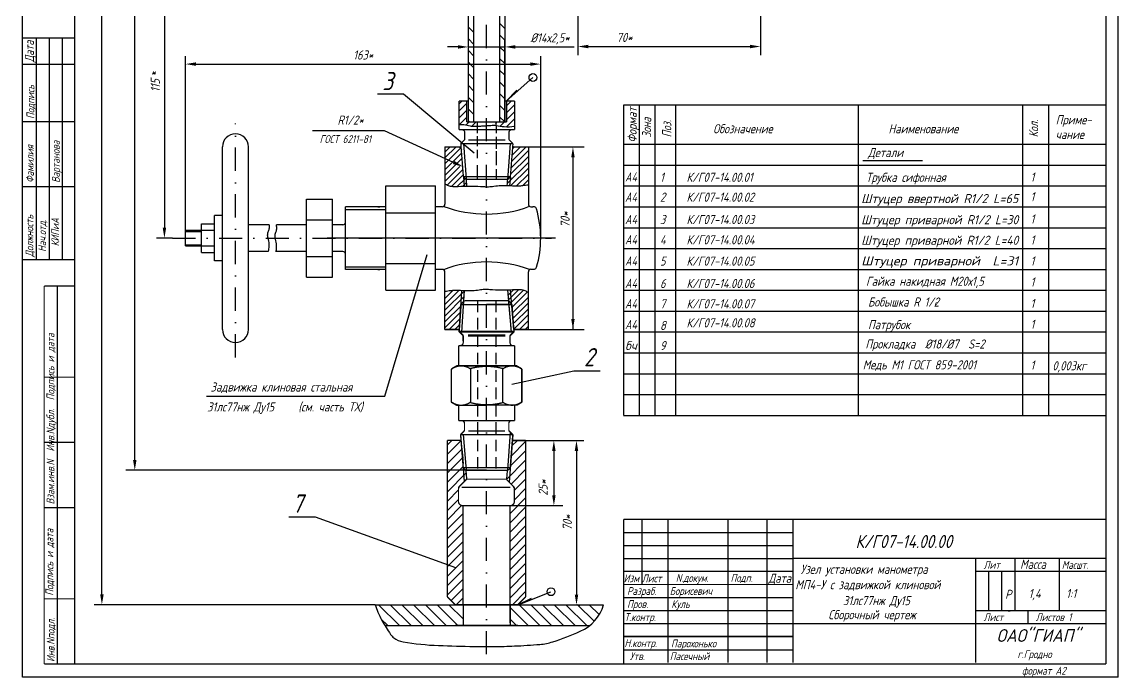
# Model space of a CAD drawing. Extents: x 780 to 2097, y 994 to 1592.
# Drawn here: x 780 to 1200.3, y 994.6 to 1245.8 of the extents above; entities that cross this region are included whole.
import ezdxf
from ezdxf.enums import TextEntityAlignment as Align

# ---------------------------------------------------------------- set-up
doc = ezdxf.new("R2010")
doc.units = 0
doc.header["$LTSCALE"] = 0.7
doc.header["$MEASUREMENT"] = 0
doc.linetypes.add('DASHDOT', pattern=[25.4, 12.7, -6.35, 0, -6.35])
doc.linetypes.add('HIDDEN', pattern=[9.525, 6.35, -3.175])
doc.layers.get('0').update_dxf_attribs({"linetype": 'CONTINUOUS'})
doc.layers.get('DEFPOINTS').update_dxf_attribs({"linetype": 'CONTINUOUS'})
doc.styles.add('ROMANC', font='romanc', dxfattribs={"width": 0.8, "oblique": 15, "height": 3.5})
doc.dimstyles.get("Standard").update_dxf_attribs({"dimtxt": 0.18, "dimasz": 0.18, "dimexe": 0.18, "dimexo": 0.0625, "dimgap": 0.09, "dimtad": 0, "dimtih": 1, "dimtoh": 1, "dimdec": 4, "dimzin": 0, "dimdsep": 46, "dimtxsty": 'Standard', "dimcen": 0.09, "dimadec": 0, "dimazin": 0, "dimtfac": 1, "dimtdec": 4, "dimtofl": 0, "dimtmove": 0, "dimatfit": 3, "dimfxl": 0, "dimtolj": 1, "dimtzin": 0, "dimarcsym": 0})

# ---------------------------------------------------------------- blocks, each defined once
blk = doc.blocks.new('*D32')
at = {"color": 0, "linetype": 'ByBlock', "transparency": 16777216}
for p, q in [((1512.55, 1766.15), (1512.55, 1835.89)), ((1516.55, 1832.89), (1644.71, 1832.89)), ((1648.71, 1766.15), (1648.71, 1835.89))]:
    blk.add_line(p, q, dxfattribs=at)
for points in [[(1516.55, 1833.56), (1516.55, 1832.23), (1512.55, 1832.89)], [(1644.71, 1833.56), (1644.71, 1832.23), (1648.71, 1832.89)]]:
    blk.add_solid(points, dxfattribs=at)
at = {"layer": 'DEFPOINTS', "color": 0, "linetype": 'ByBlock', "transparency": 16777216}
for p in [(1648.71, 1832.89), (1512.55, 1766.15), (1648.71, 1766.15)]:
    blk.add_point(p, dxfattribs=at)
at = {"color": 0, "linetype": 'ByBlock', "transparency": 16777216, "style": 'ROMANC', "oblique": 15, "width": 0.8}
blk.add_text('163*', height=3.5, dxfattribs=at).set_placement((1580.63, 1836.39), align=Align.MIDDLE_CENTER)
blk = doc.blocks.new('*D31')
at = {"color": 0, "linetype": 'ByBlock', "transparency": 16777216}
for p, q in [((1618.95, 1883.14), (1501.46, 1883.14)), ((1504.46, 1879.14), (1504.46, 1770.15)), ((1507.53, 1766.15), (1501.46, 1766.15))]:
    blk.add_line(p, q, dxfattribs=at)
for points in [[(1503.8, 1879.14), (1505.13, 1879.14), (1504.46, 1883.14)], [(1503.8, 1770.15), (1505.13, 1770.15), (1504.46, 1766.15)]]:
    blk.add_solid(points, dxfattribs=at)
at = {"layer": 'DEFPOINTS', "color": 0, "linetype": 'ByBlock', "transparency": 16777216}
for p in [(1618.95, 1883.14), (1504.46, 1766.15), (1507.53, 1766.15)]:
    blk.add_point(p, dxfattribs=at)
at = {"color": 0, "linetype": 'ByBlock', "transparency": 16777216, "style": 'ROMANC', "oblique": 15, "width": 0.8}
blk.add_text('115', height=3.5, rotation=90, dxfattribs=at).set_placement((1500.96, 1824.65), align=Align.MIDDLE_CENTER)
blk = doc.blocks.new('*D33')
at = {"color": 0, "linetype": 'ByBlock', "transparency": 16777216}
for p, q in [((1512.5, 2138.75), (1501.14, 2138.75)), ((1504.14, 1624.53), (1504.14, 2134.75)), ((1608.9, 1620.53), (1501.14, 1620.53))]:
    blk.add_line(p, q, dxfattribs=at)
for points in [[(1503.48, 2134.75), (1504.81, 2134.75), (1504.14, 2138.75)], [(1503.48, 1624.53), (1504.81, 1624.53), (1504.14, 1620.53)]]:
    blk.add_solid(points, dxfattribs=at)
at = {"layer": 'DEFPOINTS', "color": 0, "linetype": 'ByBlock', "transparency": 16777216}
for p in [(1504.14, 2138.75), (1512.5, 2138.75), (1608.9, 1620.53)]:
    blk.add_point(p, dxfattribs=at)
at = {"color": 0, "linetype": 'ByBlock', "transparency": 16777216, "style": 'ROMANC', "oblique": 15, "width": 0.8}
blk.add_text('~520', height=3.5, rotation=90, dxfattribs=at).set_placement((1500.64, 1879.64), align=Align.MIDDLE_CENTER)
blk = doc.blocks.new('*D34')
at = {"color": 0, "linetype": 'ByBlock', "transparency": 16777216}
for p, q in [((1644.63, 2462.17), (1644.63, 2493.93)), ((1658.63, 2462.17), (1658.63, 2493.93)), ((1640.63, 2490.93), (1636.63, 2490.93)), ((1644.63, 2490.93), (1658.63, 2490.93)), ((1662.63, 2490.93), (1666.63, 2490.93)), ((1666.63, 2490.93), (1685.17, 2490.93))]:
    blk.add_line(p, q, dxfattribs=at)
for points in [[(1640.63, 2491.6), (1640.63, 2490.27), (1644.63, 2490.93)], [(1662.63, 2491.6), (1662.63, 2490.27), (1658.63, 2490.93)]]:
    blk.add_solid(points, dxfattribs=at)
at = {"layer": 'DEFPOINTS', "color": 0, "linetype": 'ByBlock', "transparency": 16777216}
for p in [(1658.63, 2490.93), (1644.63, 2462.17), (1658.63, 2462.17)]:
    blk.add_point(p, dxfattribs=at)
at = {"color": 0, "linetype": 'ByBlock', "transparency": 16777216, "style": 'ROMANC', "oblique": 15, "width": 0.8}
blk.add_text('%%C14х2,5*', height=3.5, dxfattribs=at).set_placement((1675.91, 2494.43), align=Align.MIDDLE_CENTER)
blk = doc.blocks.new('*X5')
at = {"color": 0}
for p, q in [((426.61, 402.37), (427.76, 403.51)), ((444.92, 401.81), (446.62, 403.51)), ((426.61, 399.67), (429.52, 402.58)), ((426.61, 396.98), (429.52, 399.88)), ((444.92, 399.12), (448.01, 402.21)), ((444.92, 396.42), (448.01, 399.52)), ((426.82, 394.49), (429.52, 397.19)), ((429.42, 394.39), (430.54, 395.52)), ((431.61, 393.9), (433.23, 395.52)), ((440.77, 394.97), (441.31, 395.52)), ((442.42, 393.92), (444.01, 395.52)), ((444.86, 393.67), (448.01, 396.83)), ((447.76, 393.88), (448.01, 394.13))]:
    blk.add_line(p, q, dxfattribs=at)

msp = doc.modelspace()

# ---------------------------------------------------------------- linework, layer by layer
for p, q in [((780.2634, 994.6186), (780.2634, 1588.6186)), ((780.2634, 994.6186), (780.2634, 1588.6186)), ((1200.2634, 994.6186), (1200.2634, 1588.6186)), ((1200.2634, 994.6186), (1200.2634, 1588.6186)), ((965.60194, 1215.43673), (975.92108, 1224.50628)), ((916.366, 1218.225), (926.28, 1218.225)), ((926.28, 1218.225), (953.425, 1195.685)), ((961.83148, 1206.16324), (961.83148, 1203.138)), ((918.963, 1204.08), (891.356, 1204.08)), ((945.50672, 1191.95319), (918.963, 1204.08)), ((954.59748, 1205.88363), (954.59748, 1203.138)), ((954.59748, 1202.011), (954.59748, 1198.256)), ((856.883, 1127.938), (856.883, 1197.908)), ((866.883, 1127.938), (866.883, 1197.908)), ((942.171, 1197.923), (942.171, 1175.923)), ((947.671, 1197.923), (948.671, 1196.923)), ((949.26291, 1199.25951), (950.33696, 1185.62123)), ((949.266, 1200.181), (949.30909, 1200.181)), ((961.83148, 1201.824), (961.83148, 1197.129)), ((967.26299, 1199.181), (966.18039, 1185.22836)), ((968.671, 1197.923), (968.12611, 1197.37811)), ((974.171, 1197.923), (974.171, 1175.97778)), ((954.59748, 1196.847), (954.59748, 1193.561)), ((961.83148, 1196.284), (961.83148, 1190.932)), ((954.59748, 1190.932), (954.59748, 1185.562)), ((961.83148, 1189.336), (961.83148, 1185.562)), ((1010.66799, 1190.93806), (1195.56799, 1190.93806)), ((1102.46, 1192.704), (1125.23, 1192.704)), ((949.27207, 1186.40593), (949.56145, 1182.73141)), ((967.266, 1186.293), (967.0061, 1182.94346)), ((919.529, 1142.923), (919.529, 1182.923)), ((919.529, 1182.923), (938.529, 1182.923)), ((938.529, 1142.923), (938.529, 1182.923)), ((1010.66799, 1182.93806), (1195.56799, 1182.93806)), ((889.097, 1147.923), (889.097, 1177.923)), ((899.097, 1147.923), (899.097, 1177.923)), ((904.097, 1150.923), (904.097, 1174.923)), ((919.529, 1174.923), (904.097, 1174.923)), ((904.097, 1173.91378), (919.529, 1173.91378)), ((916.491, 1174.923), (917.191, 1174.923)), ((919.529, 1172.633), (938.529, 1172.633)), ((941.171, 1174.923), (938.529, 1174.923)), ((975.171, 1174.97778), (975.937, 1174.97778)), ((1010.66799, 1174.93806), (1195.56799, 1174.93806)), ((848.883, 1157.423), (848.883, 1168.423)), ((848.883, 1168.423), (853.883, 1168.423)), ((853.883, 1154.253), (853.883, 1171.593)), ((856.883, 1171.593), (853.883, 1171.593)), ((978.937, 1162.923), (978.937, 1171.97778)), ((842.743, 1159.923), (842.743, 1165.923)), ((842.743, 1165.923), (853.883, 1165.923)), ((842.743, 1165.423), (848.883, 1165.423)), ((874.82991, 1168.053), (866.883, 1168.053)), ((889.097, 1168.053), (877.55325, 1168.053)), ((903.097, 1168.053), (899.097, 1168.053)), ((1010.66799, 1166.93806), (1195.56799, 1166.93806)), ((842.743, 1160.423), (848.883, 1160.423)), ((842.743, 1159.923), (853.883, 1159.923)), ((848.883, 1157.423), (853.883, 1157.423)), ((874.48152, 1157.793), (866.883, 1157.793)), ((889.097, 1157.793), (877.41684, 1157.793)), ((903.097, 1157.793), (899.097, 1157.793)), ((919.193, 1102.293), (935.335, 1156.664)), ((1010.66799, 1158.93806), (1195.56799, 1158.93806)), ((856.883, 1154.253), (853.883, 1154.253)), ((904.097, 1151.93222), (919.529, 1151.93222)), ((919.529, 1153.213), (938.529, 1153.213)), ((919.529, 1150.923), (904.097, 1150.923)), ((916.491, 1150.923), (917.191, 1150.923)), ((941.171, 1150.923), (938.529, 1150.923)), ((942.171, 1127.923), (942.171, 1149.923)), ((974.171, 1127.923), (974.171, 1149.98722)), ((975.171, 1150.98722), (975.937, 1150.98722)), ((1010.66799, 1150.93806), (1195.56799, 1150.93806)), ((967.67873, 1126.81744), (966.31347, 1143.09644)), ((968.58973, 1127.92044), (967.3133, 1143.14037)), ((919.529, 1142.923), (938.529, 1142.923)), ((947.7169, 1127.9202), (948.65302, 1142.92743)), ((947.7169, 1127.9202), (948.65302, 1142.92743)), ((948.65127, 1126.83693), (949.65256, 1142.88899)), ((1010.66799, 1142.93806), (1195.56799, 1142.93806)), ((947.65664, 1126.95408), (948.31033, 1137.43371)), ((947.65664, 1126.95408), (948.31033, 1137.43371)), ((948.40299, 1137.42774), (948.4344, 1137.455)), ((948.40492, 1137.455), (958.161, 1137.455)), ((967.67413, 1126.87225), (966.71305, 1138.33202)), ((968.67525, 1126.97359), (967.95352, 1137.44876)), ((1010.66799, 1134.93806), (1195.56799, 1134.93806)), ((946.37912, 1127.923), (947.73087, 1127.923)), ((949.171, 1125.455), (947.648, 1126.978)), ((967.171, 1125.455), (968.694, 1126.978)), ((1010.66799, 1126.93806), (1195.56799, 1126.93806)), ((949.171, 1125.455), (949.224, 1125.455)), ((1010.66799, 1118.93806), (1195.56799, 1118.93806)), ((958.186, 1113.909), (946.59308, 1113.909)), ((958.156, 1113.909), (969.74892, 1113.909)), ((969.77892, 1113.909), (968.886, 1113.909)), ((967.8514, 1106.93924), (991.561, 1112.09)), ((991.561, 1112.09), (1001.765, 1112.09)), ((1010.66799, 1110.93806), (1195.56799, 1110.93806)), ((850.766, 1102.293), (919.193, 1102.293)), ((1010.66799, 1102.93806), (1195.56799, 1102.93806)), ((946.59308, 1098.885), (958.186, 1098.885)), ((969.74892, 1098.885), (958.156, 1098.885)), ((1010.66799, 1094.93806), (1195.56799, 1094.93806)), ((949.186, 1088.607), (949.22909, 1088.607)), ((967.25522, 1088.53778), (966.12015, 1073.909)), ((948.186, 1087.607), (949.60555, 1069.58155)), ((949.152, 1078.59972), (948.4746, 1085.363)), ((949.14981, 1078.62161), (948.4746, 1085.363)), ((949.35749, 1076.54799), (948.4746, 1085.363)), ((949.18291, 1087.68551), (950.26785, 1073.909)), ((968.186, 1087.607), (966.77363, 1069.40437)), ((958.171, 1073.909), (819.877, 1073.909)), ((892.575, 1055.928), (882.371, 1055.928)), ((946.378, 1036.461), (892.575, 1055.928)), ((1010.6884, 1050.1186), (1075.6884, 1050.1186)), ((1010.6884, 1045.1186), (1075.6884, 1045.1186)), ((1010.6884, 1040.1186), (1075.6884, 1040.1186)), ((967.137, 1015.363), (967.137, 1025.65853)), ((970.3284, 1022.363), (982.84381, 1027.34436)), ((915.43542, 1022.363), (1003.0117, 1022.363)), ((949.137, 1022.363), (949.137, 1014.428)), ((967.137, 1022.363), (967.137, 1014.428)), ((1010.6884, 1025.1186), (1075.6884, 1025.1186)), ((1010.6884, 1020.1186), (1075.6884, 1020.1186)), ((1158.114, 1019.98), (1158.9, 1019.98)), ((919.1807, 1014.363), (997.67689, 1014.363)), ((970.137, 1014.363), (946.137, 1014.363)), ((1010.6884, 1015.1186), (1195.6884, 1015.1186)), ((1010.6884, 1010.1186), (1075.6884, 1010.1186)), ((1075.6884, 1010.1186), (1010.6884, 1010.1186)), ((1010.6884, 1010.1186), (1075.6884, 1010.1186)), ((1010.6884, 1005.1186), (1075.6884, 1005.1186)), ((1200.2634, 994.6186), (780.2634, 994.6186))]:
    msp.add_line(p, q)
at = {"linetype": 'DASHDOT'}
for p, q in [((958.171, 1003.39349), (958.171, 1546.721)), ((861.883, 1117.222), (861.883, 1206.843)), ((837.714, 1162.923), (983.018, 1162.923))]:
    msp.add_line(p, q, dxfattribs=at)
at = {"color": 0, "linetype": 'ByBlock'}
for p, q in [((823.276, 1077.909), (823.276, 1540.585)), ((993.171, 1263.909), (993.171, 1233.093)), ((1063.171, 1263.909), (1063.171, 1233.093)), ((997.171, 1236.396), (1059.171, 1236.396)), ((974.171, 1197.923), (994.145, 1197.923)), ((974.171, 1197.923), (995.566, 1197.923)), ((991.266, 1193.923), (991.266, 1127.93003)), ((974.171, 1127.93003), (994.145, 1127.93003)), ((974.171, 1127.923), (995.566, 1127.923)), ((968.01188, 1085.363), (990.101, 1085.363)), ((973.137, 1085.363), (995.482, 1085.363)), ((983.956, 1081.363), (983.956, 1064.363)), ((992.625, 1081.363), (992.625, 1026.26389)), ((967.137, 1060.363), (987.397, 1060.363)), ((958.171, 1014.363), (997.67689, 1014.363))]:
    msp.add_line(p, q, dxfattribs=at)
at = {"color": 0}
for p, q in [((965.171, 1243.32497), (963.171, 1245.32497)), ((953.171, 1241.85459), (951.171, 1243.85459)), ((965.171, 1238.83484), (963.171, 1240.83484)), ((953.171, 1237.36446), (951.171, 1239.36446)), ((965.171, 1234.34472), (963.171, 1236.34472)), ((953.171, 1232.87433), (951.171, 1234.87433)), ((965.171, 1229.85459), (963.171, 1231.85459)), ((952.2932, 1229.262), (951.171, 1230.3842)), ((953.171, 1228.3842), (952.2932, 1229.262)), ((965.171, 1225.36446), (963.171, 1227.36446)), ((953.171, 1223.89408), (951.171, 1225.89408)), ((953.171, 1219.40395), (951.171, 1221.40395)), ((965.171, 1220.87433), (963.171, 1222.87433)), ((953.171, 1214.91382), (951.171, 1216.91382)), ((965.171, 1216.3842), (963.171, 1218.3842)), ((953.171, 1210.42369), (951.171, 1212.42369)), ((965.171, 1211.89408), (963.171, 1213.89408)), ((951.62156, 1207.483), (951.171, 1207.93356)), ((965.09195, 1207.483), (963.171, 1209.40395)), ((942.171, 1193.66118), (946.43282, 1197.923)), ((942.171, 1195.90624), (944.18776, 1197.923)), ((967.73054, 1192.27995), (973.37359, 1197.923)), ((967.91939, 1194.71386), (971.12853, 1197.923)), ((968.10824, 1197.14778), (968.88346, 1197.923)), ((942.171, 1191.41611), (948.38791, 1197.63302)), ((942.171, 1189.17105), (948.5518, 1195.55186)), ((967.35283, 1187.41212), (974.171, 1194.23028)), ((967.54169, 1189.84603), (974.171, 1196.47535)), ((942.171, 1186.92599), (948.7157, 1193.47069)), ((942.171, 1184.68092), (947.853, 1190.36292)), ((942.98968, 1183.25454), (949.0435, 1189.30835)), ((966.07661, 1183.89082), (974.171, 1191.98522)), ((967.36064, 1182.92979), (974.171, 1189.74015)), ((944.65975, 1182.67955), (949.20739, 1187.22719)), ((946.92775, 1182.67955), (949.9631, 1185.7149)), ((969.55664, 1182.88073), (974.171, 1187.49509)), ((971.89333, 1182.97235), (974.171, 1185.25003)), ((948.87175, 1182.67955), (950.44475, 1184.25255)), ((966.48518, 1141.04905), (968.62522, 1143.1891)), ((966.62686, 1139.35973), (970.47858, 1143.21145)), ((942.171, 1137.53458), (947.59081, 1142.95438)), ((942.171, 1139.77964), (945.34123, 1142.94987)), ((942.171, 1135.28951), (949.64472, 1142.76323)), ((942.171, 1133.04445), (949.49536, 1140.36881)), ((967.42256, 1138.09044), (972.34996, 1143.01783)), ((967.88622, 1136.30903), (973.89474, 1142.31755)), ((968.05993, 1134.23768), (974.171, 1140.34875)), ((942.171, 1130.79939), (948.37283, 1137.00121)), ((968.23365, 1132.16633), (974.171, 1138.10368)), ((968.707, 1130.39462), (974.171, 1135.85862)), ((942.171, 1128.55432), (948.20199, 1134.58531)), ((943.78474, 1127.923), (948.03115, 1132.16941)), ((968.707, 1128.14955), (974.171, 1133.61355)), ((970.72551, 1127.923), (974.171, 1131.36849)), ((946.02981, 1127.923), (947.86032, 1129.75351)), ((972.97057, 1127.923), (974.171, 1129.12343)), ((943.137, 1083.66353), (944.83647, 1085.363)), ((943.137, 1080.07143), (948.137, 1085.07143)), ((967.54407, 1079.33378), (973.137, 1084.92671)), ((967.84623, 1083.22805), (969.98118, 1085.363)), ((968.137, 1085.01749), (968.35605, 1085.23653)), ((943.137, 1076.47933), (948.62976, 1081.97209)), ((967.24191, 1075.43952), (973.137, 1081.33461)), ((943.137, 1072.88723), (948.892, 1078.64222)), ((965.78625, 1070.39175), (973.137, 1077.74251)), ((943.137, 1069.29512), (949.15423, 1075.31236)), ((943.137, 1065.70302), (950.34634, 1072.91236)), ((967.5823, 1068.5957), (973.137, 1074.15041)), ((968.815, 1066.2363), (973.137, 1070.5583)), ((943.137, 1062.11092), (947.387, 1066.36092)), ((967.137, 1057.3741), (973.137, 1063.3741)), ((968.815, 1062.6442), (973.137, 1066.9662)), ((943.137, 1058.51882), (947.387, 1062.76882)), ((943.137, 1054.92671), (948.57329, 1060.363)), ((967.137, 1053.782), (973.137, 1059.782)), ((943.137, 1051.33461), (949.137, 1057.33461)), ((967.137, 1050.18989), (973.137, 1056.18989)), ((943.137, 1047.74251), (949.137, 1053.74251)), ((967.137, 1046.59779), (973.137, 1052.59779)), ((943.137, 1044.15041), (949.137, 1050.15041)), ((943.137, 1040.5583), (949.137, 1046.5583)), ((967.137, 1043.00569), (973.137, 1049.00569)), ((943.137, 1036.9662), (949.137, 1042.9662)), ((967.137, 1039.41359), (973.137, 1045.41359)), ((943.137, 1033.3741), (949.137, 1039.3741)), ((967.137, 1035.82148), (973.137, 1041.82148)), ((967.137, 1032.22938), (973.137, 1038.22938)), ((943.137, 1029.782), (949.137, 1035.782)), ((967.137, 1028.63728), (973.137, 1034.63728)), ((943.137, 1026.18989), (949.137, 1032.18989)), ((967.137, 1025.04518), (973.137, 1031.04518)), ((972.04167, 1029.94985), (973.137, 1031.04518)), ((944.5196, 1023.9804), (949.137, 1028.59779)), ((968.04693, 1022.363), (973.137, 1027.45307)), ((924.72529, 1014.363), (916.72529, 1022.363)), ((929.21542, 1014.363), (921.21542, 1022.363)), ((933.70554, 1014.363), (925.70554, 1022.363)), ((938.19567, 1014.363), (930.19567, 1022.363)), ((942.6858, 1014.363), (934.6858, 1022.363)), ((947.17593, 1014.363), (939.17593, 1022.363)), ((949.137, 1016.89206), (943.66606, 1022.363)), ((946.49431, 1022.363), (949.137, 1025.00569)), ((974.1167, 1014.363), (967.137, 1021.3427)), ((978.60682, 1014.363), (970.60682, 1022.363)), ((983.09695, 1014.363), (975.09695, 1022.363)), ((987.58708, 1014.363), (979.58708, 1022.363)), ((992.07721, 1014.363), (984.07721, 1022.363)), ((996.56734, 1014.363), (988.56734, 1022.363)), ((993.793, 1021.62472), (993.05472, 1022.363)), ((999.42058, 1015.99989), (993.05747, 1022.363)), ((1001.34354, 1018.56705), (997.54759, 1022.363)), ((920.23516, 1014.363), (917.74688, 1016.85128)), ((969.6617, 1014.363), (967.137, 1016.8877))]:
    msp.add_line(p, q, dxfattribs=at)
at = {"linetype": 'Continuous'}
for p, q in [((942.171, 1197.923), (948.36507, 1197.923)), ((942.171, 1197.923), (948.36507, 1197.923)), ((968.16839, 1197.923), (974.171, 1197.923)), ((968.16839, 1197.923), (974.171, 1197.923)), ((889.097, 1177.923), (899.097, 1177.923)), ((889.097, 1169.923), (899.097, 1169.923)), ((984.634, 1162.923), (897.014, 1162.923)), ((889.097, 1155.923), (899.097, 1155.923)), ((889.097, 1147.923), (899.097, 1147.923)), ((948.40492, 1137.455), (967.79011, 1137.455)), ((948.40492, 1137.455), (958.171, 1137.455)), ((967.79011, 1137.455), (958.171, 1137.455)), ((947.671, 1127.923), (942.171, 1127.923)), ((947.671, 1127.923), (942.171, 1127.923)), ((947.671, 1127.923), (942.171, 1127.923)), ((942.171, 1127.923), (947.671, 1127.923)), ((974.171, 1127.923), (968.671, 1127.923)), ((974.171, 1127.923), (968.671, 1127.923)), ((974.171, 1127.923), (968.671, 1127.923)), ((968.671, 1127.923), (974.171, 1127.923)), ((946.59308, 1113.909), (958.186, 1113.909)), ((969.74892, 1113.909), (958.156, 1113.909))]:
    msp.add_line(p, q, dxfattribs=at)
at = {"linetype": 'HIDDEN'}
for p, q in [((954.671, 1138.988), (954.671, 1073.909)), ((961.671, 1138.988), (961.671, 1073.909))]:
    msp.add_line(p, q, dxfattribs=at)
at = {"const_width": 0.5}
for points in [[(800.2634, 999.6186), (800.2634, 1583.6186)], [(1195.5854, 999.6186), (1195.5854, 1583.6186)], [(951.171, 1279.909), (951.171, 1207.483)], [(953.171, 1279.909), (953.171, 1207.483)], [(963.171, 1274.909), (963.171, 1207.483)], [(965.171, 1274.909), (965.171, 1207.483)], [(800.3834, 1239.6186), (780.2634, 1239.6186)], [(785.4834, 1154.6186), (785.4834, 1239.6186)], [(790.4834, 1154.6186), (790.4834, 1239.6186)], [(795.4834, 1154.6186), (795.4834, 1239.6186)], [(800.3834, 1229.6186), (780.2634, 1229.6186)], [(947.566, 1215.483), (951.171, 1215.483)], [(950.471, 1215.483), (950.471, 1207.483)], [(965.171, 1215.483), (968.966, 1215.483)], [(965.871, 1215.483), (965.871, 1207.483)], [(1010.61799, 1213.93806), (1195.56799, 1213.93806)], [(1010.61799, 1213.93806), (1195.56799, 1213.93806)], [(1010.66799, 1094.93806), (1010.66799, 1213.93806)], [(1016.66799, 1094.93806), (1016.66799, 1213.93806)], [(1022.66799, 1094.93806), (1022.66799, 1213.93806)], [(1030.66799, 1094.93806), (1030.66799, 1213.93806)], [(1100.66799, 1094.93806), (1100.66799, 1213.93806)], [(1163.66799, 1094.93806), (1163.66799, 1213.93806)], [(1173.66799, 1094.93806), (1173.66799, 1213.93806)], [(800.3834, 1207.6186), (780.2634, 1207.6186)], [(958.171, 1207.483), (950.471, 1207.483)], [(958.171, 1207.483), (965.871, 1207.483)], [(949.766, 1200.88811), (949.766, 1203.498)], [(951.197, 1204.512), (958.266, 1204.512)], [(966.766, 1200.88811), (966.766, 1203.498)], [(949.61955, 1200.53455), (948.266, 1199.181)], [(948.266, 1199.181), (968.266, 1199.181)], [(948.266, 1199.181), (949.26183, 1186.53591)], [(951.197, 1200.512), (965.333, 1200.512)], [(966.91245, 1200.53455), (968.266, 1199.181)], [(968.266, 1199.181), (967.28074, 1186.483)], [(1010.66799, 1198.93806), (1195.56799, 1198.93806)], [(949.217, 1186.461), (950.195, 1185.483)], [(950.195, 1185.483), (966.456, 1185.483)], [(950.34785, 1185.483), (950.56196, 1182.76419)], [(966.20015, 1185.483), (966.00675, 1182.99057)], [(967.294, 1186.483), (966.294, 1185.483)], [(800.3834, 1182.6186), (780.2634, 1182.6186)], [(800.3834, 1154.6186), (780.2634, 1154.6186)], [(788.5434, 999.6186), (788.5434, 1144.6186)], [(800.5434, 1144.6186), (788.5434, 1144.6186)], [(793.5434, 999.6186), (793.5434, 1144.6186)], [(948.42188, 1137.69488), (949.715, 1138.988)], [(949.715, 1138.988), (966.525, 1138.988)], [(967.782, 1137.731), (966.525, 1138.988)], [(947.66234, 1126.95389), (948.42188, 1137.69488)], [(967.79011, 1137.455), (948.40492, 1137.455)], [(968.686, 1127.231), (967.686, 1137.827)], [(968.67063, 1126.95582), (967.79011, 1137.455)], [(947.671, 1126.955), (958.171, 1126.955)], [(949.02455, 1125.60145), (947.671, 1126.955)], [(949.03955, 1125.87745), (947.686, 1127.231)], [(947.686, 1127.231), (968.686, 1127.231)], [(968.671, 1126.955), (958.171, 1126.955)], [(967.31745, 1125.60145), (968.671, 1126.955)], [(967.31745, 1125.60145), (968.671, 1126.955)], [(967.33245, 1125.87745), (968.686, 1127.231)], [(949.171, 1123.455), (949.171, 1125.24789)], [(949.186, 1122.798), (949.186, 1125.52389)], [(951.054, 1125.455), (958.171, 1125.455)], [(951.069, 1125.731), (965.404, 1125.731)], [(965.288, 1125.455), (958.171, 1125.455)], [(967.171, 1123.455), (967.171, 1125.24789)], [(967.171, 1123.455), (967.171, 1125.24789)], [(967.186, 1122.721), (967.186, 1125.52389)], [(947.486, 1121.738), (968.886, 1121.738)], [(951.069, 1121.731), (958.186, 1121.731)], [(968.00239, 1121.738), (968.886, 1121.738)], [(946.59308, 1113.909), (944.686, 1112.80795)], [(946.59308, 1113.909), (958.186, 1113.909)], [(969.74892, 1113.909), (958.156, 1113.909)], [(968.886, 1113.909), (969.77892, 1113.909)], [(969.74892, 1113.909), (971.656, 1112.80795)], [(969.77892, 1113.909), (971.686, 1112.80795)], [(800.5434, 1109.6186), (788.5434, 1109.6186)], [(944.686, 1109.65), (944.686, 1112.80795)], [(944.686, 1099.98605), (944.686, 1109.65)], [(952.00134, 1109.65), (952.00134, 1112.95844)], [(952.00134, 1099.83556), (952.00134, 1109.65)], [(964.34066, 1109.65), (964.34066, 1112.95844)], [(964.34066, 1099.83556), (964.34066, 1109.65)], [(971.656, 1109.65), (971.656, 1112.80795)], [(971.656, 1099.98605), (971.656, 1109.65)], [(971.686, 1109.65), (971.686, 1112.80795)], [(971.686, 1099.98605), (971.686, 1109.65)], [(946.59308, 1098.885), (944.686, 1099.98605)], [(958.186, 1098.885), (946.59308, 1098.885)], [(958.156, 1098.885), (969.74892, 1098.885)], [(969.77892, 1098.885), (968.886, 1098.885)], [(969.74892, 1098.885), (971.656, 1099.98605)], [(969.77892, 1098.885), (971.686, 1099.98605)], [(951.117, 1092.938), (958.186, 1092.938)], [(949.53955, 1088.96055), (948.186, 1087.607)], [(949.686, 1089.31411), (949.686, 1091.924)], [(951.117, 1088.938), (965.182, 1088.938)], [(966.686, 1089.31411), (966.686, 1091.924)], [(966.83245, 1088.96055), (968.186, 1087.607)], [(800.5434, 1084.6186), (788.5434, 1084.6186)], [(948.4746, 1085.363), (943.137, 1085.363)], [(948.36272, 1085.363), (943.137, 1085.363)], [(948.186, 1087.607), (949.186, 1074.909)], [(948.186, 1087.607), (968.186, 1087.607)], [(968.186, 1087.607), (967.186, 1074.719)], [(973.137, 1085.363), (968.01188, 1085.363)], [(949.137, 1074.887), (950.115, 1073.909)], [(950.115, 1073.909), (966.376, 1073.909)], [(950.27728, 1073.78919), (950.53542, 1070.51142)], [(966.11696, 1073.86793), (965.84284, 1070.33516)], [(967.376, 1074.909), (966.376, 1073.909)], [(947.67989, 1067.65589), (950.53542, 1070.51142)], [(967.28167, 1067.363), (948.65548, 1067.363)], [(950.53542, 1070.51142), (965.85652, 1070.51142)], [(968.52211, 1067.65589), (965.84284, 1070.33516)], [(800.5434, 1059.6186), (788.5434, 1059.6186)], [(967.215, 1060.363), (948.987, 1060.363)], [(949.137, 1022.363), (949.137, 1060.363)], [(967.137, 1022.363), (967.137, 1060.363)], [(1010.6884, 1055.1186), (1195.6884, 1055.1186)], [(1010.6884, 1000.1186), (1010.6884, 1055.1186)], [(1010.6884, 1055.1186), (1010.6884, 999.6186)], [(1017.6884, 1030.1186), (1017.6884, 1055.1186)], [(1027.6884, 1000.1186), (1027.6884, 1055.1186)], [(1050.6884, 1000.1186), (1050.6884, 1055.1186)], [(1065.6884, 1000.1186), (1065.6884, 1055.1186)], [(1075.6884, 1000.1186), (1075.6884, 1055.1186)], [(1075.6884, 1040.1186), (1195.6884, 1040.1186)], [(1145.6884, 1000.1186), (1145.6884, 1040.1186)], [(1160.6884, 1020.1186), (1160.6884, 1040.1186)], [(1177.6884, 1020.1186), (1177.6884, 1040.1186)], [(1010.6884, 1035.1186), (1075.6884, 1035.1186)], [(1010.6884, 1035.1186), (1075.6884, 1035.1186)], [(1145.6884, 1035.1186), (1195.6884, 1035.1186)], [(1145.6884, 1035.1186), (1195.6884, 1035.1186)], [(1150.6884, 1020.1186), (1150.6884, 1035.1186)], [(1155.6884, 1020.1186), (1155.6884, 1035.1186)], [(1010.6884, 1030.1186), (1075.6884, 1030.1186)], [(1010.6884, 1030.1186), (1075.6884, 1030.1186)], [(943.137, 1025.363), (946.137, 1022.363)], [(973.137, 1025.363), (970.137, 1022.363)], [(800.5434, 1024.6186), (788.5434, 1024.6186)], [(970.137, 1022.363), (946.137, 1022.363)], [(1145.6884, 1020.1186), (1195.6884, 1020.1186)], [(1145.6884, 1020.1186), (1195.6884, 1020.1186)], [(1165.6884, 1015.1186), (1165.6884, 1020.1186)], [(1075.6884, 1015.1186), (1195.6884, 1015.1186)], [(1145.6884, 1015.1186), (1195.6884, 1015.1186)], [(1195.5854, 999.6186), (788.5434, 999.6186)]]:
    msp.add_lwpolyline(points, dxfattribs=at)
for points in [[(965.60194, 1215.43673), (969.69479, 1219.68628)], [(970.0794, 1022.26389), (975.36102, 1024.89343)]]:
    msp.add_lwpolyline(points)
at = {"linetype": 'Continuous', "const_width": 0.5}
for points in [[(947.566, 1204.498), (947.566, 1215.483)], [(968.966, 1204.498), (968.966, 1215.483)], [(954.621, 1207.483), (954.621, 1205.87121)], [(961.721, 1207.483), (961.721, 1206.10846)], [(949.217, 1186.483), (967.456, 1186.483)], [(947.486, 1113.87216), (947.486, 1121.738)], [(968.886, 1113.87216), (968.886, 1121.738)], [(947.486, 1092.924), (947.486, 1098.885)], [(968.886, 1092.924), (968.886, 1098.885)], [(943.137, 1085.363), (943.137, 1025.363)], [(973.137, 1085.363), (973.137, 1025.363)], [(949.137, 1074.909), (967.20074, 1074.909)]]:
    msp.add_lwpolyline(points, dxfattribs=at)
for points in [[(947.566, 1206.42021, -0.002784946), (947.71925, 1206.44982, -0.076648762), (949.429, 1206.505, -0.040156541), (951.87503, 1206.00661, 0.07548937), (953.197, 1205.833, 0.00418862), (954.97348, 1205.88363, 0.004005602), (956.83, 1205.967, 0.008092421), (958.81039, 1206.10401, -0.008340289), (960.732, 1206.236, -0.062238157), (961.88975, 1206.15201, 0.02362227), (964.904, 1205.698, 0.073605355), (968.86512, 1205.87512, 0.001065284), (968.966, 1205.89491)], [(974.171, 1183.29638, -0.010157751), (971.93212, 1182.97703, -0.030036469), (970.319, 1182.878, -0.01379802), (965.96936, 1182.99258, 0.026226018), (963.679, 1182.996, 0.028310418), (960.97718, 1182.70428, -0.037564622), (958.936, 1182.522, -0.018985559), (956.92684, 1182.57022, 0.008914502), (952.652, 1182.759, 0.019358492), (949.25638, 1182.71686, -0.016130036), (945.182, 1182.64, -0.103314017), (943.50024, 1183.01482, -0.018146955), (942.171, 1183.67584)], [(874.48152, 1157.793, 0.020043986), (874.72955, 1158.88638, 0.060125913), (874.837, 1160.593, 0.062298737), (874.40132, 1162.96481, -0.100606136), (874.243, 1164.459, -0.079078029), (874.47095, 1165.3414, 0.057291759), (874.837, 1166.541, 0.090584023), (874.83852, 1168.00649, 0.00172316), (874.82991, 1168.053)], [(877.41684, 1157.793, 0.011822288), (877.55255, 1158.44038, 0.060125913), (877.66, 1160.147, 0.062298737), (877.22432, 1162.51881, -0.100606136), (877.066, 1164.013, -0.079078029), (877.29395, 1164.8954, 0.057291759), (877.66, 1166.095, 0.090584023), (877.66152, 1167.56049, 0.018375794), (877.55325, 1168.053)], [(942.171, 1142.54962, -0.010157751), (944.40988, 1142.86897, -0.030036469), (946.023, 1142.968, -0.01379802), (950.37264, 1142.85342, 0.026226018), (952.663, 1142.85, 0.028310418), (955.36482, 1143.14172, -0.037564622), (957.406, 1143.324, -0.018985559), (959.41516, 1143.27578, 0.008914502), (963.69, 1143.087, 0.019358492), (967.08562, 1143.12914, -0.016130036), (971.16, 1143.206, -0.103314017), (972.84176, 1142.83118, -0.018146955), (974.171, 1142.17016)], [(915.43542, 1022.363, 0.018703852), (916.47908, 1019.53465, 0.03014436), (918.024, 1016.346, 0.022793791), (921.35347, 1011.00015, 0.078383145), (922.621, 1009.664, 0.122172922), (926.11596, 1008.13601, 0.033525381), (939.756, 1006.74, 0.003839151), (953.40899, 1006.36735, 0.006844556), (961.07, 1006.322, 0.009956615), (968.80667, 1006.53622, 0.007835044), (978.622, 1007.158, 0.058675337), (983.54497, 1008.13622, 0.026022477), (994.086, 1012.169, 0.220578124), (1003.0117, 1022.363, 0.075687449)]]:
    msp.add_lwpolyline(points, format="xyb")
at = {"color": 0, "linetype": 'ByBlock', "const_width": 0.5}
for points in [[(968.966, 1204.498), (947.566, 1204.498)], [(968.966, 1204.498), (967.766, 1204.498)], [(968.886, 1092.924), (947.486, 1092.924)], [(968.886, 1092.924), (967.686, 1092.924)], [(947.387, 1061.963), (947.387, 1066.94879)], [(968.815, 1061.963), (968.815, 1066.94879)]]:
    msp.add_lwpolyline(points, dxfattribs=at)
at = {"const_width": 0.5}
for points in [[(949.766, 1203.498, 0.414213562), (948.766, 1204.498, 0.414213562)], [(967.766, 1204.498, 0.414213562), (966.766, 1203.498, 0.414213562)], [(949.61955, 1200.53455, 0.198912367), (949.766, 1200.88811, 0.198912367)], [(966.766, 1200.88811, 0.198912367), (966.91245, 1200.53455, 0.198912367)], [(948.186, 1121.798, 0.414213562), (949.186, 1122.798, 0.414213562)], [(949.171, 1125.24789, 0.198912367), (949.02455, 1125.60145, 0.198912367)], [(949.186, 1125.52389, 0.198912367), (949.03955, 1125.87745, 0.198912367)], [(967.31745, 1125.60145, 0.198912367), (967.171, 1125.24789, 0.198912367)], [(967.171, 1125.24789, -0.198912367), (967.31745, 1125.60145, -0.198912367)], [(967.33245, 1125.87745, 0.198912367), (967.186, 1125.52389, 0.198912367)], [(967.186, 1122.721, 0.414213562), (968.186, 1121.721, 0.414213562)], [(952.00134, 1112.75019, 0.337741949), (944.686, 1112.66224, 0.337741949)], [(958.186, 1113.769, 0.065251106), (952.00134, 1112.95844, 0.065251106)], [(958.156, 1113.769, -0.065251106), (964.34066, 1112.95844, -0.065251106)], [(964.34066, 1112.75019, -0.337741949), (971.656, 1112.66224, -0.337741949)], [(944.686, 1100.13176, 0.337741949), (952.00134, 1100.04381, 0.337741949)], [(952.00134, 1099.83556, 0.065251106), (958.186, 1099.025, 0.065251106)], [(964.34066, 1099.83556, -0.065251106), (958.156, 1099.025, -0.065251106)], [(971.656, 1100.13176, -0.337741949), (964.34066, 1100.04381, -0.337741949)], [(949.686, 1091.924, 0.414213562), (948.686, 1092.924, 0.414213562)], [(967.686, 1092.924, 0.414213562), (966.686, 1091.924, 0.414213562)], [(949.53955, 1088.96055, 0.198912367), (949.686, 1089.31411, 0.198912367)], [(966.686, 1089.31411, 0.198912367), (966.83245, 1088.96055, 0.198912367)], [(947.67989, 1067.65589, 0.198912367), (947.387, 1066.94879, 0.198912367)], [(968.52211, 1067.65589, -0.198912367), (968.815, 1066.94879, -0.198912367)], [(947.387, 1061.963, 0.414213562), (948.987, 1060.363, 0.414213562)], [(968.815, 1061.963, -0.414213562), (967.215, 1060.363, -0.414213562)]]:
    msp.add_lwpolyline(points, format="xyb", dxfattribs=at)
for centre in [(975.92108, 1224.50628), (982.84381, 1027.34436)]:
    msp.add_circle(centre, 1.5)
for centre, radius, start, end in [((861.883, 1197.908), 5, 0, 180), ((941.171, 1175.923), 1, 270, 0), ((958.171, 1219.55898), 47.38801, 249.7245059, 290.3439067), ((975.171, 1175.97778), 1, 180, 270), ((975.937, 1171.97778), 3, 79.2546456, 90), ((976.30989, 1173.94271), 1, 16.3009077, 79.2546456), ((938.484, 1162.881), 40.41014, 344.0258348, 16.3009077), ((903.097, 1169.053), 1, 270, 0), ((903.097, 1156.793), 1, 0, 90), ((958.171, 1106.41702), 47.38801, 69.6416083, 110.4485879), ((976.37236, 1152.03518), 1, 282.5726678, 344.0258348), ((941.171, 1149.923), 1, 0, 90), ((975.171, 1149.98722), 1, 90, 180), ((975.937, 1153.98722), 3, 270, 282.5726678), ((861.883, 1127.938), 5, 180, 0), ((967.97066, 1107.909), 6.033, 51.9872735, 81.2732415), ((948.387, 1066.94879), 1, 135, 180), ((967.815, 1066.94879), 1, 0, 45)]:
    msp.add_arc(centre, radius, start, end)
at = {"color": 0, "linetype": 'ByBlock'}
for points in [[(997.171, 1237.06267), (997.171, 1235.72933), (993.171, 1236.396)], [(1059.171, 1237.06267), (1059.171, 1235.72933), (1063.171, 1236.396)], [(990.59933, 1193.923), (991.93267, 1193.923), (991.266, 1197.923)], [(990.59933, 1131.93003), (991.93267, 1131.93003), (991.266, 1127.93003)], [(983.28933, 1081.363), (984.62267, 1081.363), (983.956, 1085.363)], [(991.95833, 1081.363), (993.29167, 1081.363), (992.625, 1085.363)], [(822.60933, 1077.909), (823.94267, 1077.909), (823.276, 1073.909)], [(983.28933, 1064.363), (984.62267, 1064.363), (983.956, 1060.363)], [(991.95833, 1026.26389), (993.29167, 1026.26389), (992.625, 1022.26389)]]:
    msp.add_solid(points, dxfattribs=at)
msp.add_solid([(945.78375, 1192.55957), (945.22968, 1191.34681), (949.145, 1190.291)])
at = {"layer": 'DEFPOINTS', "color": 0, "linetype": 'ByBlock'}
for p in [(1063.171, 1236.396), (958.171, 1229.262), (958.266, 1222.439), (947.566, 1215.483), (965.366, 1215.43121), (861.883, 1202.908), (942.171, 1197.923), (948.266, 1199.181), (948.266, 1199.181), (974.171, 1197.923), (974.171, 1197.923), (992.566, 1197.923), (949.217, 1186.483), (949.217, 1186.461), (949.266, 1186.483), (950.195, 1185.483), (950.195, 1185.483), (958.266, 1186.278), (962.266, 1186.27864), (962.266, 1186.27864), (963.06164, 1185.483), (967.255, 1185.483), (842.743, 1162.923), (949.715, 1138.988), (949.715, 1138.988), (949.4005, 1137.3572), (949.47104, 1138.35471), (949.47104, 1138.35471), (949.715, 1137.988), (949.79064, 1138.731), (966.71305, 1138.33202), (966.71305, 1138.33202), (966.79662, 1137.33552), (967.686, 1138.731), (948.04539, 1130.988), (942.171, 1127.923), (942.171, 1127.923), (974.171, 1129.10303), (974.171, 1127.923), (991.266, 1129.10303), (861.883, 1122.938), (949.03149, 1113.909), (967.31051, 1113.909), (949.03149, 1098.885), (967.31051, 1098.885), (943.137, 1085.363), (948.186, 1087.607), (948.186, 1087.607), (948.4746, 1085.363), (949.59147, 1084.24613), (968.01188, 1085.363), (973.137, 1085.363), (948.82631, 1081.85145), (967.37569, 1081.85145), (949.26661, 1077.45545), (958.137, 1076.30741), (958.137, 1076.30741), (949.137, 1074.909), (949.137, 1074.887), (949.186, 1074.909), (950.115, 1073.909), (950.115, 1073.909), (958.171, 1073.909), (958.171, 1073.909), (958.186, 1074.704), (967.137, 1060.363), (983.956, 1060.363), (970.0794, 1022.26389), (992.625, 1022.26389), (958.171, 1014.363), (958.171, 1014.363)]:
    msp.add_point(p, dxfattribs=at)

# ---------------------------------------------------------------- block references
msp.add_blockref('*X5', (520.953, 811.968))

# ---------------------------------------------------------------- texts
at = {"color": 0, "linetype": 'ByBlock', "style": 'ROMANC', "oblique": 15, "width": 0.8}
for s, height, p in [('70*', 3.5, (1010.994, 1239.896)), ('R1/2*', 3.5, (905.97376, 1208.199)), ('ГОСТ 6211-81', 3, (904.004, 1200.91)), ('К/Г07-14.00.00', 5, (1118.1184, 1046.6086))]:
    msp.add_text(s, height=height, dxfattribs=at).set_placement(p, align=Align.MIDDLE_CENTER)
at = {"style": 'ROMANC', "oblique": 15}
for s, rotation, width, p, p2 in [('Дата', 90.7556559, 0.538111, (784.6864, 1230.3536), (784.5764, 1238.6936)), ('Формат', 90, 0.613172, (1015.7084, 1199.51673), (1015.7084, 1213.10871))]:
    msp.add_text(s, height=3.5, rotation=rotation, dxfattribs=dict(at, width=width)).set_placement(p, p2, align=Align.FIT)
at = {"style": 'ROMANC', "oblique": 15, "width": 0.8}
for s, height, p in [('*', 3.5, (829.346, 1224.823)), ('3', 7, (918.201, 1219.656)), ('Обозначение', 3.5, (1045.01799, 1203.11806)), ('Наименование', 3.5, (1112.23799, 1203.11806)), ('Приме-', 3.5, (1176.35799, 1206.56806)), ('чание', 3.5, (1176.35799, 1200.93806)), ('Детали', 3.5, (1104.387, 1193.976)), ('1', 3.5, (1024.64799, 1184.51104)), ('К/Г07-14.00.01', 3.5, (1034.79799, 1184.51104)), ('Трубка сифонная', 3.5, (1103.624, 1184.495)), ('1', 3.5, (1166.67799, 1184.59223)), ('2', 3.5, (1024.64799, 1176.88604)), ('К/Г07-14.00.02', 3.5, (1034.79799, 1176.88604)), ('1', 3.5, (1166.67799, 1177.06723)), ('3', 3.5, (1024.64799, 1168.30704)), ('К/Г07-14.00.03', 3.5, (1034.79799, 1168.30704)), ('1', 3.5, (1166.67799, 1168.51123)), ('4', 3.5, (1024.64799, 1160.54604)), ('К/Г07-14.00.04', 3.5, (1034.79799, 1160.54604)), ('1', 3.5, (1166.67799, 1160.45823)), ('5', 3.5, (1024.64799, 1152.37704)), ('К/Г07-14.00.05', 3.5, (1034.79799, 1152.37704)), ('1', 3.5, (1166.67799, 1152.40523)), ('6', 3.5, (1024.64799, 1143.79804)), ('К/Г07-14.00.06', 3.5, (1034.79799, 1143.79804)), ('Гайка накидная М20х1,5', 3.5, (1103.624, 1144.646)), ('1', 3.5, (1166.67799, 1144.35223)), ('7', 3.5, (1024.64799, 1135.99604)), ('К/Г07-14.00.07', 3.5, (1034.79799, 1135.99604)), ('Бобышка R 1/2', 3.5, (1104.387, 1136.693)), ('1', 3.5, (1166.67799, 1136.14123)), ('c', 2.5, (1129.67, 1136.589)), ('8', 3.5, (1024.64799, 1127.70304)), ('К/Г07-14.00.08', 3.5, (1034.79799, 1128.69904)), ('Патрубок', 3.5, (1104.387, 1128.006)), ('1', 3.5, (1166.67799, 1128.14823)), ('9', 3.5, (1024.64799, 1119.96204)), ('Прокладка  %%C18/%%C7  S=2', 3.5, (1103.379, 1120.582)), ('2', 7, (995.489, 1113.789)), ('Медь М1 ГОСТ 859-2001', 3.5, (1102.373, 1112.596)), ('1', 3.5, (1166.67799, 1112.49423)), ('0,003кг', 3.5, (1175.06699, 1112.23223)), ('Задвижка клиновая стальная', 3.5, (852.353, 1104.086)), ('31лс77нж Ду15', 3.5, (851.007, 1096.464)), ('(см. часть ТХ)', 3.5, (885.972, 1096.482)), ('7', 7, (883.634, 1057.666)), ('Лит', 3, (1148.6884, 1036.1186)), ('Лит', 3, (1148.6884, 1036.1186)), ('Масса', 3.5, (1162.6884, 1036.1186)), ('Масшт.', 3, (1178.6884, 1036.1186)), ('Изм', 3, (1010.7384, 1030.9786)), ('Лист', 3, (1017.6684, 1030.9786)), ('N.докум.', 3, (1030.6884, 1031.1186)), ('Подп.', 3, (1051.6884, 1031.1186)), ('Узел установки манометра', 3.5, (1078.529, 1034.207)), ('МП4-У с задвижкой клиновой', 3.5, (1076.5213, 1028.3007)), ('Разраб.', 3, (1012.0184, 1026.1186)), ('Борисевич', 3, (1028.3584, 1026.1186)), ('31лс77нж Ду15', 3.5, (1094.795, 1022.193)), ('Р', 3.5, (1156.9364, 1024.5886)), ('1,4', 3.5, (1165.9564, 1024.8986)), ('1:1', 3.5, (1180.3484, 1024.8986)), ('Пров.', 3, (1012.0184, 1021.1186)), ('Куль', 3, (1028.9884, 1021.1186)), ('Т.контр.', 3, (1011.0184, 1016.1186)), (' Сборочный чертеж', 3.5, (1087.3073, 1016.7847)), ('Лист', 3, (1148.6884, 1016.1186)), ('Листов 1', 3, (1168.6884, 1016.1186)), ('Н.контр.', 3, (1011.0184, 1006.1186)), ('Парохонько', 3, (1028.8484, 1006.0086)), ('г.Гродно', 3, (1161.6884, 1001.8686)), ('Утв.', 3, (1013.0184, 1001.1186)), ('Пасечный', 3, (1028.3884, 1001.1186)), ('формат А2', 3, (1163.3984, 995.5486))]:
    msp.add_text(s, height=height, dxfattribs=at).set_placement(p)
at = {"style": 'ROMANC', "oblique": 15}
for s, height, width, p in [('Подпись', 3, 0.8, (784.7834, 1208.6186)), ('Зона', 3.5, 0.75, (1021.25799, 1201.44806)), ('Поз.', 3.5, 0.75, (1028.98799, 1201.56806)), ('Кол.', 3.5, 0.75, (1169.62799, 1201.56806)), ('Фамилия', 3, 0.8, (784.5834, 1184.1186)), ('Вартанова', 3, 0.8, (794.5104, 1184.1186)), ('Должность', 3, 0.8, (784.3834, 1155.7186)), ('Нач.отд.', 3, 0.8, (789.3034, 1157.6216)), ('КИПиА', 3, 0.8, (794.3004, 1159.7606)), ('Взам.инв.N  Инв.Nдубл.  Подпись и дата', 3, 0.8, (792.4434, 1060.8186)), ('Подпись и дата', 3, 0.8, (792.0434, 1025.8186)), ('Инв.Nподл.', 3, 0.8, (792.5434, 1000.4186))]:
    msp.add_text(s, height=height, rotation=90, dxfattribs=dict(at, width=width)).set_placement(p)
for s, width, p, p2 in [('А4', 0.695385, (1011.26799, 1184.63104), (1015.78799, 1184.63104)), ('А4', 0.695385, (1011.26799, 1176.93804), (1015.78799, 1176.93804)), ('Штуцер ввертной R1/2 L=65', 0.688331, (1101.779, 1176.349), (1162.008, 1176.349)), ('А4', 0.695385, (1011.26799, 1168.35904), (1015.78799, 1168.35904)), ('Штуцер приварной R1/2 L=30', 0.670453, (1101.779, 1168.25), (1162.008, 1168.25)), ('А4', 0.695385, (1011.26799, 1160.59804), (1015.78799, 1160.59804)), ('Штуцер приварной R1/2 L=40', 0.670453, (1101.779, 1160.363), (1162.008, 1160.363)), ('А4', 0.695385, (1011.26799, 1152.42904), (1015.78799, 1152.42904)), ('Штуцер приварной  L=31', 0.797735, (1101.779, 1152.476), (1162.008, 1152.476)), ('А4', 0.695385, (1011.26799, 1143.85004), (1015.78799, 1143.85004)), ('А4', 0.695385, (1011.26799, 1136.04804), (1015.78799, 1136.04804)), ('А4', 0.695385, (1011.26799, 1128.05604), (1015.78799, 1128.05604)), ('бч', 0.713684, (1011.26799, 1120.01404), (1015.78799, 1120.01404)), ('Дата', 0.557419, (1066.2284, 1030.7786), (1074.8684, 1030.7786))]:
    msp.add_text(s, height=3.5, dxfattribs=dict(at, width=width)).set_placement(p, p2, align=Align.FIT)
at = {"color": 0, "linetype": 'ByBlock', "style": 'ROMANC', "oblique": 15, "width": 0.8}
for s, p in [('70*', (988.289, 1170.015)), ('25*', (979.829, 1067.224)), ('70*', (989.125, 1053.81345))]:
    msp.add_text(s, height=3.5, rotation=90, dxfattribs=at).set_placement(p, align=Align.MIDDLE_CENTER)
at = {"style": 'ROMANC', "oblique": 15, "width": 0.8}
msp.add_text('ОАО"ГИАП"', height=4.883721, dxfattribs=at).set_placement((1153.6884, 1008.1186), (1185.6884, 1008.1186), align=Align.ALIGNED)

# ---------------------------------------------------------------- dimensions: what is measured, and where the dimension line sits
for base, p1, p2, angle, text, picture, middle, set_off in [((810.681, 1540.585), (915.43542, 1022.363), (819.035, 1540.585), 90, '~520', '*D33', (807.181, 1281.474), (-693.463, -598.165)), ((834.652, 1162.923), (949.14126, 1279.909), (837.714, 1162.923), 90, '115', '*D31', (831.152, 1221.416), (-669.812, -603.23)), ((978.89412, 1229.663), (842.743, 1162.923), (978.89412, 1162.923), 180, '163*', '*D32', (910.81856, 1233.163), (-669.812, -603.23))]:
    dim = msp.add_linear_dim(base=base, p1=p1, p2=p2, angle=angle, text=text, dimstyle='Standard')
    dim.commit()
    dim.dimension.update_dxf_attribs({"geometry": picture, "text_midpoint": middle, "insert": set_off})
dim = msp.add_linear_dim(base=(965.171, 1236.249), p1=(951.171, 1207.483), p2=(965.171, 1207.483), text='%%C14х2,5*', dimstyle='Standard')
dim.commit()
dim.dimension.update_dxf_attribs({"geometry": '*D34', "text_midpoint": (982.44643, 1239.749), "insert": (-693.463, -1254.686)})

doc.saveas('drawing.dxf')
